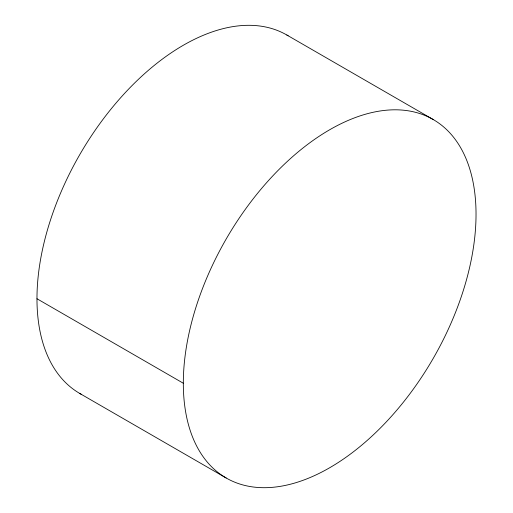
<?xml version="1.0" encoding="UTF-8"?>
<svg xmlns="http://www.w3.org/2000/svg" width="513" height="513" viewBox="0 0 513 513"><rect width="100%" height="100%" fill="white"/><g stroke="black" fill="none" stroke-linecap="round" stroke-linejoin="round"><path stroke-width="0.77" d="M286.812 35.006L433.164 119.503A206.976 119.497 -60 0 1 367.558 440.116A206.976 119.497 -60 0 1 188.309 336.624A206.976 119.497 -60 0 1 433.164 119.503M36.968 298.746L183.321 383.243M79.836 393.497L226.188 477.994M81.189 394.253A206.976 119.497 -60 0 1 79.836 154.503A206.976 119.497 -60 0 1 288.146 35.795"/></g></svg>
